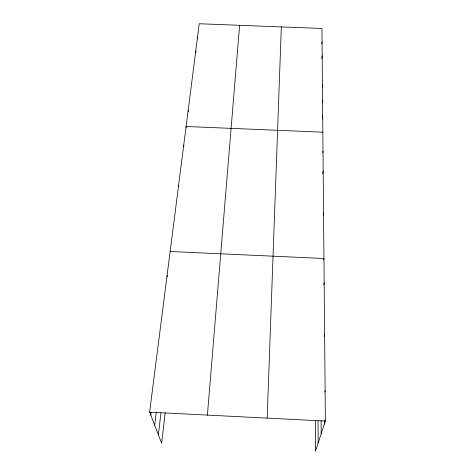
<?xml version="1.0" encoding="UTF-8"?>
<svg xmlns="http://www.w3.org/2000/svg" width="475" height="475" viewBox="0 0 475 475"><rect width="100%" height="100%" fill="white"/><g stroke="black" fill="none" stroke-linecap="round" stroke-linejoin="round"><path stroke-width="0.71" d="M267.17 418.119L281.331 26.909M207.409 415.091L239.62 25.306M165.193 412.769L161.66 443.317L149.619 412.169L199.233 23.75L321.925 28.47L325.381 421.07L315.406 451.25L315.37 420.476M158.359 434.779L160.96 412.9M154.678 425.256L156.299 412.033M321.795 43.985L322.044 41.96M150.795 415.209L151.163 412.324M321.83 58.538L322.163 55.854M322.246 86.272L322.424 84.954M322.287 102.149L322.555 100.201M322.282 118.869L322.691 115.936M322.792 152.665L323.006 151.246M322.739 173.826L323.178 171.042M323.208 215.003L323.546 213.014M323.671 259.95L323.95 258.501L170.145 251.489M323.736 284.78L324.164 282.702M324.17 336.217L324.615 334.341M324.734 392.107L325.114 390.806M322.84 132.187L186.111 126.487L186.277 127.947M149.619 412.169L325.381 421.07M167.087 275.423L167.372 276.83M178.594 185.315L178.79 186.687M183.7 145.356L183.873 146.787M188.165 110.396L188.32 111.874M195.771 50.884L195.938 52.903M197.529 37.115L197.636 38.469M324.378 420.363L324.407 424.021M321.118 420.713L321.189 433.752M318.066 420.856L318.137 442.979"/></g></svg>
